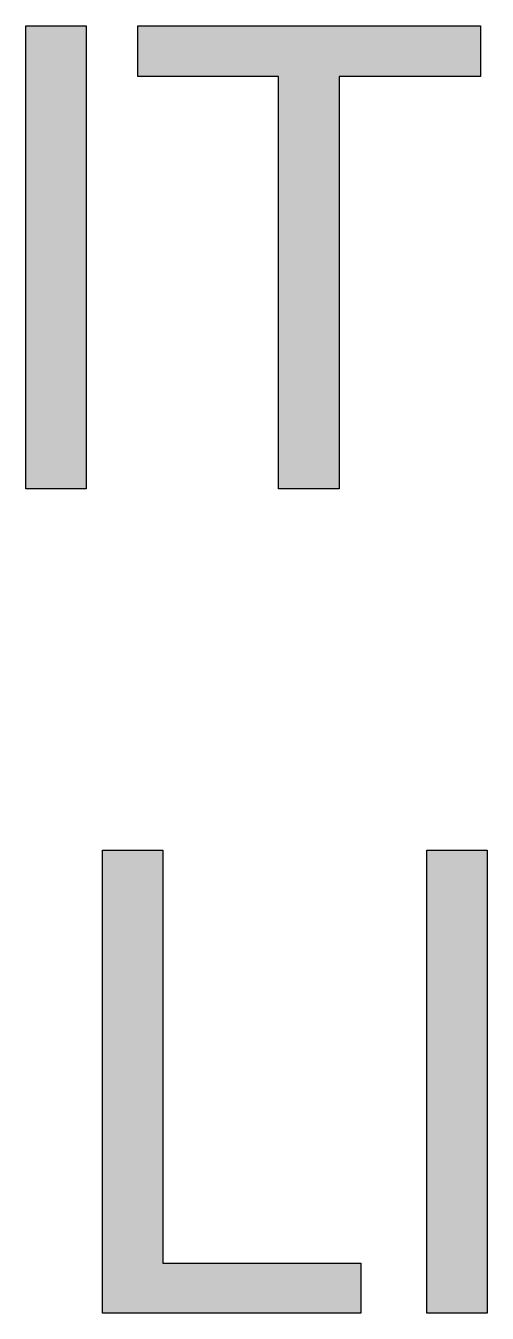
# Model space of a CAD drawing. Extents: x 0 to 360, y -268 to 0.
# Drawn here: x 129.33 to 131.34, y -226.6 to -220.98 of the extents above; entities that cross this region are included whole.
import ezdxf

# ---------------------------------------------------------------- set-up
doc = ezdxf.new("R2010")
doc.units = 0
doc.layers.add('LAYER_1', color=7, linetype='CONTINUOUS')

# ---------------------------------------------------------------- blocks, each defined once
blk = doc.blocks.new('*U441')
at = {"layer": 'LAYER_1', "color": 250, "extrusion": (0, 0, -1)}
for points in [[(-129.3253, -222.9997), (-129.3253, -220.9788), (-129.5892, -222.9997)], [(-129.5892, -222.9997), (-129.3253, -220.9788), (-129.5892, -220.9788)]]:
    blk.add_solid(points, dxfattribs=at)
blk = doc.blocks.new('*U442')
at = {"layer": 'LAYER_1', "color": 250}
for points in [[(129.8141, -221.2006), (129.8141, -220.9788), (130.4287, -221.2006)], [(130.4287, -221.2006), (129.8141, -220.9788), (130.4287, -220.9788)], [(130.6926, -221.2006), (130.6926, -220.9788), (131.3102, -221.2006)], [(131.3102, -221.2006), (130.6926, -220.9788), (131.3102, -220.9788)]]:
    blk.add_solid(points, dxfattribs=at)
at = {"layer": 'LAYER_1', "color": 250, "extrusion": (0, 0, -1)}
for points in [[(-130.4287, -222.9997), (-130.4287, -220.9788), (-130.6926, -222.9997)], [(-130.6926, -222.9997), (-130.4287, -220.9788), (-130.6926, -220.9788)]]:
    blk.add_solid(points, dxfattribs=at)
blk = doc.blocks.new('*U451')
at = {"layer": 'LAYER_1', "color": 250, "extrusion": (0, 0, -1)}
for points in [[(-129.6598, -226.5984), (-129.6598, -224.5775), (-129.9237, -226.5984)], [(-129.9237, -226.5984), (-129.6598, -224.5775), (-129.9237, -224.5775)]]:
    blk.add_solid(points, dxfattribs=at)
at = {"layer": 'LAYER_1', "color": 250}
for points in [[(129.9237, -226.5984), (129.9237, -226.3793), (130.7872, -226.5984)], [(130.7872, -226.5984), (129.9237, -226.3793), (130.7872, -226.3793)]]:
    blk.add_solid(points, dxfattribs=at)
blk = doc.blocks.new('*U452')
at = {"layer": 'LAYER_1', "color": 250, "extrusion": (0, 0, -1)}
for points in [[(-131.075, -226.5984), (-131.075, -224.5775), (-131.3389, -226.5984)], [(-131.3389, -226.5984), (-131.075, -224.5775), (-131.3389, -224.5775)]]:
    blk.add_solid(points, dxfattribs=at)
blk = doc.blocks.new('BLOCK_54')
at = {"layer": 'LAYER_1'}
for points in [[(129.5892, -220.9788), (129.5892, -222.9997), (129.3253, -222.9997), (129.3253, -220.9788), (129.5892, -220.9788)], [(130.4287, -221.2006), (129.8141, -221.2006), (129.8141, -220.9788), (131.3102, -220.9788), (131.3102, -221.2006), (130.6926, -221.2006), (130.6926, -222.9997), (130.4287, -222.9997), (130.4287, -221.2006)], [(129.6598, -224.5775), (129.9237, -224.5775), (129.9237, -226.3793), (130.7872, -226.3793), (130.7872, -226.5984), (129.6598, -226.5984), (129.6598, -224.5775)], [(131.3389, -224.5775), (131.3389, -226.5984), (131.075, -226.5984), (131.075, -224.5775), (131.3389, -224.5775)]]:
    blk.add_lwpolyline(points, dxfattribs=at)
at = {"layer": 'LAYER_1', "color": 250}
for name in ['*U441', '*U442', '*U451', '*U452']:
    blk.add_blockref(name, (0, 0), dxfattribs=at)
blk = doc.blocks.new('BLOCK_20')
at = {"layer": 'LAYER_1'}
blk.add_blockref('BLOCK_54', (0, 0), dxfattribs=at)
blk = doc.blocks.new('BLOCK_17')
at = {"layer": 'LAYER_1'}
blk.add_blockref('BLOCK_20', (0, 0), dxfattribs=at)

msp = doc.modelspace()

# ---------------------------------------------------------------- block references
at = {"layer": 'LAYER_1'}
msp.add_blockref('BLOCK_17', (0, 0), dxfattribs=at)

doc.saveas('drawing.dxf')
